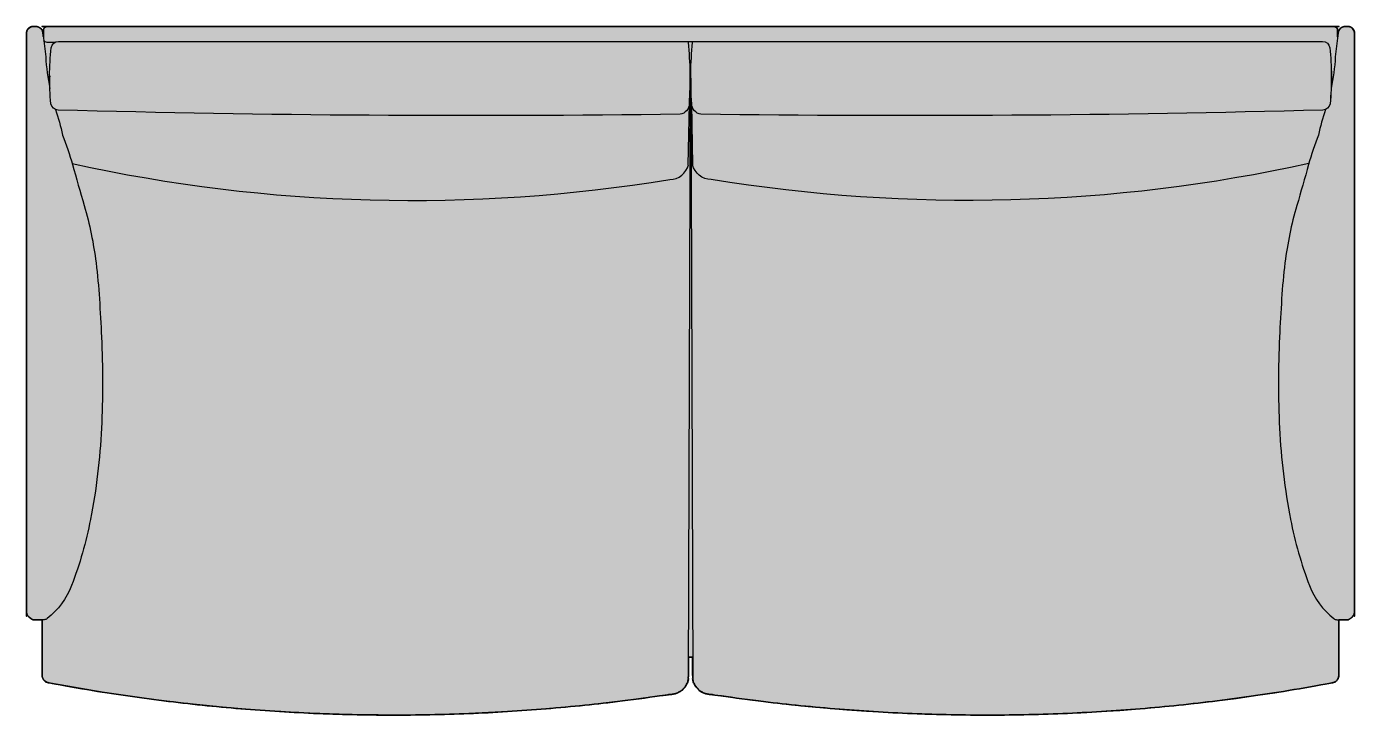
# Model space of a CAD drawing. Header units: millimetres. Extents: x 0 to 3251, y -1194 to 703.
# Drawn here: x 117 to 1817, y -1194 to -299 of the extents above; entities that cross this region are included whole.
import ezdxf

# ---------------------------------------------------------------- set-up
doc = ezdxf.new("R2010")
doc.units = ezdxf.units.MM
doc.layers.add('Blocks', color=7, linetype='Continuous')
doc.layers.add('Blocks$Fill', color=7, linetype='Continuous', true_color=0xffffff)
doc.layers.add('Blocks$Inner', color=7, linetype='Continuous', lineweight=25, true_color=0x007f00)
doc.layers.add('Blocks$Outline', color=7, linetype='Continuous', lineweight=35, true_color=0xff3f3f)

# ---------------------------------------------------------------- blocks, each defined once
blk = doc.blocks.new('Outline Sofa 2-seater Top')
at = {"layer": 'Blocks$Fill'}
blk.add_hatch(color=256, dxfattribs=at).paths.add_polyline_path([(847.3, -799.9), (847.2, -829), (847.1, -829.5), (847, -829.9), (846.9, -830.4), (846.7, -830.8), (846.6, -831.3), (846.4, -831.8), (846.2, -832.2), (846, -832.7), (845.9, -833.1), (845.6, -833.6), (845.4, -834.1), (845.2, -834.5), (845, -835), (844.7, -835.4), (844.5, -835.8), (844.2, -836.3), (843.9, -836.7), (843.7, -837.1), (843.4, -837.6), (843.1, -838), (842.7, -838.4), (842.4, -838.8), (842.1, -839.2), (841.7, -839.6), (841.4, -840), (841, -840.4), (840.6, -840.8), (840.3, -841.1), (839.9, -841.5), (839.5, -841.8), (839.1, -842.2), (838.7, -842.5), (838.2, -842.8), (837.8, -843.2), (837.4, -843.5), (837, -843.8), (836.5, -844.1), (836.1, -844.3), (835.6, -844.6), (835.1, -844.8), (834.7, -845.1), (834.2, -845.3), (833.7, -845.6), (833.3, -845.8), (832.8, -846), (832.3, -846.2), (831.8, -846.3), (831.3, -846.5), (830.8, -846.7), (830.4, -846.8), (829.9, -847), (829.4, -847.1), (828.9, -847.2), (828.4, -847.3), (827.9, -847.4), (827.4, -847.5), (826.9, -847.6), (826.4, -847.6), (825.9, -847.7), (825.5, -847.7), (825, -847.7), (824.5, -847.8), (824, -847.8), (823.6, -847.8), (774.3, -854.7), (724.8, -860.5), (675.1, -865.4), (625.2, -869.2), (575.3, -871.9), (525.3, -873.6), (475.2, -874.2), (425.1, -873.8), (375.1, -872.3), (325.1, -869.8), (275.2, -866.2), (225.4, -861.6), (175.7, -856), (126.2, -849.3), (77, -841.6), (28, -832.8), (27.8, -832.8), (27.6, -832.7), (27.4, -832.7), (27.3, -832.7), (27.1, -832.6), (26.9, -832.6), (26.7, -832.5), (26.5, -832.4), (26.3, -832.4), (26.2, -832.3), (26, -832.2), (25.8, -832.2), (25.6, -832.1), (25.4, -832), (25.2, -831.9), (25.1, -831.8), (24.9, -831.7), (24.7, -831.6), (24.5, -831.5), (24.4, -831.4), (24.2, -831.3), (24, -831.2), (23.9, -831.1), (23.7, -830.9), (23.5, -830.8), (23.4, -830.7), (23.2, -830.5), (23.1, -830.4), (22.9, -830.2), (22.8, -830.1), (22.6, -830), (22.5, -829.8), (22.3, -829.6), (22.2, -829.5), (22.1, -829.3), (21.9, -829.2), (21.8, -829), (21.7, -828.8), (21.6, -828.6), (21.5, -828.5), (21.4, -828.3), (21.3, -828.1), (21.2, -827.9), (21.1, -827.8), (21, -827.6), (20.9, -827.4), (20.8, -827.2), (20.7, -827), (20.6, -826.8), (20.6, -826.6), (20.5, -826.5), (20.4, -826.3), (20.4, -826.1), (20.3, -825.9), (20.3, -825.7), (20.2, -825.5), (20.2, -825.3), (20.1, -825.1), (20.1, -824.9), (20.1, -824.7), (20.1, -824.6), (20, -824.4), (20, -824.2), (20, -824), (20, -752), (8, -752), (7.6, -751.9), (7.3, -751.7), (7, -751.6), (6.7, -751.4), (6.4, -751.2), (6.1, -751.1), (5.8, -750.9), (5.4, -750.7), (5.1, -750.5), (4.9, -750.3), (4.6, -750), (4.3, -749.8), (4, -749.6), (3.7, -749.3), (3.5, -749.1), (3.2, -748.8), (2.9, -748.6), (2.7, -748.3), (2.4, -748), (2.2, -747.7), (2, -747.4), (1.8, -747.2), (1.5, -746.9), (1.3, -746.6), (1.1, -746.3), (1, -745.9), (0.8, -745.6), (0.6, -745.3), (0.4, -745), (0.3, -744.7), (0.1, -744.4), (0, -744), (0, 0), (0, 0.2), (0, 0.4), (0, 0.5), (0, 0.7), (0.1, 0.9), (0.1, 1.1), (0.1, 1.3), (0.1, 1.5), (0.2, 1.6), (0.2, 1.8), (0.3, 2), (0.3, 2.2), (0.4, 2.4), (0.4, 2.6), (0.5, 2.8), (0.6, 2.9), (0.6, 3.1), (0.7, 3.3), (0.8, 3.5), (0.9, 3.7), (1, 3.9), (1.1, 4), (1.2, 4.2), (1.3, 4.4), (1.4, 4.5), (1.5, 4.7), (1.7, 4.9), (1.8, 5), (1.9, 5.2), (2.1, 5.4), (2.2, 5.5), (2.3, 5.7), (2.5, 5.8), (2.6, 5.9), (2.8, 6.1), (3, 6.2), (3.1, 6.3), (3.3, 6.5), (3.5, 6.6), (3.6, 6.7), (3.8, 6.8), (4, 6.9), (4.1, 7), (4.3, 7.1), (4.5, 7.2), (4.7, 7.3), (4.9, 7.4), (5.1, 7.4), (5.2, 7.5), (5.4, 7.6), (5.6, 7.6), (5.8, 7.7), (6, 7.7), (6.2, 7.8), (6.4, 7.8), (6.5, 7.9), (6.7, 7.9), (6.9, 7.9), (7.1, 7.9), (7.3, 8), (7.5, 8), (7.6, 8), (7.8, 8), (8, 8), (12.5, 8), (12.5, 8), (12.6, 8), (12.8, 8), (13, 8), (13.2, 7.9), (13.4, 7.9), (13.6, 7.9), (13.7, 7.9), (13.9, 7.8), (14.1, 7.8), (14.3, 7.7), (14.5, 7.7), (14.7, 7.6), (14.9, 7.6), (15.1, 7.5), (15.2, 7.4), (15.4, 7.4), (15.6, 7.3), (15.8, 7.2), (16, 7.1), (16.2, 7), (16.3, 6.9), (16.5, 6.8), (16.7, 6.7), (16.9, 6.6), (17, 6.5), (17.2, 6.4), (17.4, 6.3), (17.5, 6.1), (17.7, 6), (17.9, 5.9), (18, 5.7), (18.2, 5.6), (18.3, 5.5), (18.5, 5.3), (18.6, 5.2), (18.7, 5), (18.9, 4.8), (19, 4.7), (19.1, 4.5), (19.3, 4.4), (19.4, 4.2), (19.5, 4), (19.6, 3.8), (19.7, 3.7), (19.8, 3.5), (19.9, 3.3), (20, 3.1), (20.1, 2.9), (20.1, 2.8), (20.2, 2.6), (20.3, 2.4), (20.4, 2.2), (20.4, 2), (20.5, 1.8), (20.5, 1.7), (20.6, 1.5), (20.6, 1.3), (20.7, 1.1), (20.7, 0.9), (20.7, 0.7), (20.8, 0.5), (20.8, 0.4), (20.8, 0.2), (20.8, 0), (21.5, -5.4), (21.5, 3), (21.5, 3.1), (21.5, 3.2), (21.5, 3.3), (21.5, 3.4), (21.5, 3.6), (21.5, 3.7), (21.5, 3.8), (21.6, 3.9), (21.6, 4), (21.6, 4.1), (21.6, 4.3), (21.7, 4.4), (21.7, 4.5), (21.7, 4.6), (21.8, 4.7), (21.8, 4.8), (21.9, 5), (21.9, 5.1), (22, 5.2), (22, 5.3), (22.1, 5.4), (22.2, 5.5), (22.2, 5.6), (22.3, 5.7), (22.4, 5.8), (22.4, 5.9), (22.5, 6.1), (22.6, 6.2), (22.7, 6.3), (22.8, 6.3), (22.9, 6.4), (22.9, 6.5), (23, 6.6), (23.1, 6.7), (23.2, 6.8), (23.3, 6.9), (23.4, 7), (23.5, 7), (23.6, 7.1), (23.7, 7.2), (23.9, 7.3), (24, 7.3), (24.1, 7.4), (24.2, 7.4), (24.3, 7.5), (24.4, 7.6), (24.5, 7.6), (24.6, 7.6), (24.8, 7.7), (24.9, 7.7), (25, 7.8), (25.1, 7.8), (25.2, 7.8), (25.3, 7.9), (25.5, 7.9), (25.6, 7.9), (25.7, 7.9), (25.8, 8), (25.9, 8), (26, 8), (26.1, 8), (26.3, 8), (26.4, 8), (26.5, 8), (1673.5, 8), (1673.6, 8), (1673.7, 8), (1673.9, 8), (1674, 8), (1674.1, 8), (1674.2, 8), (1674.3, 7.9), (1674.4, 7.9), (1674.5, 7.9), (1674.7, 7.9), (1674.8, 7.8), (1674.9, 7.8), (1675, 7.8), (1675.1, 7.7), (1675.2, 7.7), (1675.4, 7.6), (1675.5, 7.6), (1675.6, 7.6), (1675.7, 7.5), (1675.8, 7.4), (1675.9, 7.4), (1676, 7.3), (1676.1, 7.3), (1676.3, 7.2), (1676.4, 7.1), (1676.5, 7), (1676.6, 7), (1676.7, 6.9), (1676.8, 6.8), (1676.9, 6.7), (1677, 6.6), (1677.1, 6.5), (1677.1, 6.4), (1677.2, 6.3), (1677.3, 6.3), (1677.4, 6.2), (1677.5, 6.1), (1677.6, 5.9), (1677.6, 5.8), (1677.7, 5.7), (1677.8, 5.6), (1677.8, 5.5), (1677.9, 5.4), (1678, 5.3), (1678, 5.2), (1678.1, 5.1), (1678.1, 5), (1678.2, 4.8), (1678.2, 4.7), (1678.3, 4.6), (1678.3, 4.5), (1678.3, 4.4), (1678.4, 4.3), (1678.4, 4.1), (1678.4, 4), (1678.4, 3.9), (1678.5, 3.8), (1678.5, 3.7), (1678.5, 3.6), (1678.5, 3.4), (1678.5, 3.3), (1678.5, 3.2), (1678.5, 3.1), (1678.5, 3), (1678.5, -5.4), (1679.2, 0), (1679.2, 0.2), (1679.2, 0.4), (1679.2, 0.5), (1679.3, 0.7), (1679.3, 0.9), (1679.3, 1.1), (1679.4, 1.3), (1679.4, 1.5), (1679.5, 1.7), (1679.5, 1.8), (1679.6, 2), (1679.6, 2.2), (1679.7, 2.4), (1679.8, 2.6), (1679.9, 2.8), (1679.9, 2.9), (1680, 3.1), (1680.1, 3.3), (1680.2, 3.5), (1680.3, 3.7), (1680.4, 3.8), (1680.5, 4), (1680.6, 4.2), (1680.7, 4.4), (1680.9, 4.5), (1681, 4.7), (1681.1, 4.8), (1681.3, 5), (1681.4, 5.2), (1681.5, 5.3), (1681.7, 5.5), (1681.8, 5.6), (1682, 5.7), (1682.1, 5.9), (1682.3, 6), (1682.5, 6.1), (1682.6, 6.3), (1682.8, 6.4), (1683, 6.5), (1683.1, 6.6), (1683.3, 6.7), (1683.5, 6.8), (1683.7, 6.9), (1683.8, 7), (1684, 7.1), (1684.2, 7.2), (1684.4, 7.3), (1684.6, 7.4), (1684.8, 7.4), (1684.9, 7.5), (1685.1, 7.6), (1685.3, 7.6), (1685.5, 7.7), (1685.7, 7.7), (1685.9, 7.8), (1686.1, 7.8), (1686.3, 7.9), (1686.4, 7.9), (1686.6, 7.9), (1686.8, 7.9), (1687, 8), (1687.2, 8), (1687.4, 8), (1687.5, 8), (1687.5, 8), (1692, 8), (1692.2, 8), (1692.4, 8), (1692.5, 8), (1692.7, 8), (1692.9, 7.9), (1693.1, 7.9), (1693.3, 7.9), (1693.5, 7.9), (1693.6, 7.8), (1693.8, 7.8), (1694, 7.7), (1694.2, 7.7), (1694.4, 7.6), (1694.6, 7.6), (1694.8, 7.5), (1694.9, 7.4), (1695.1, 7.4), (1695.3, 7.3), (1695.5, 7.2), (1695.7, 7.1), (1695.9, 7), (1696, 6.9), (1696.2, 6.8), (1696.4, 6.7), (1696.5, 6.6), (1696.7, 6.5), (1696.9, 6.3), (1697, 6.2), (1697.2, 6.1), (1697.4, 5.9), (1697.5, 5.8), (1697.7, 5.7), (1697.8, 5.5), (1697.9, 5.4), (1698.1, 5.2), (1698.2, 5), (1698.3, 4.9), (1698.5, 4.7), (1698.6, 4.5), (1698.7, 4.4), (1698.8, 4.2), (1698.9, 4), (1699, 3.9), (1699.1, 3.7), (1699.2, 3.5), (1699.3, 3.3), (1699.4, 3.1), (1699.4, 2.9), (1699.5, 2.8), (1699.6, 2.6), (1699.6, 2.4), (1699.7, 2.2), (1699.7, 2), (1699.8, 1.8), (1699.8, 1.6), (1699.9, 1.5), (1699.9, 1.3), (1699.9, 1.1), (1699.9, 0.9), (1700, 0.7), (1700, 0.5), (1700, 0.4), (1700, 0.2), (1700, 0), (1700, -744), (1699.9, -744.4), (1699.7, -744.7), (1699.6, -745), (1699.4, -745.3), (1699.2, -745.6), (1699, -745.9), (1698.9, -746.3), (1698.7, -746.6), (1698.5, -746.9), (1698.2, -747.2), (1698, -747.4), (1697.8, -747.7), (1697.6, -748), (1697.3, -748.3), (1697.1, -748.6), (1696.8, -748.8), (1696.5, -749.1), (1696.3, -749.3), (1696, -749.6), (1695.7, -749.8), (1695.4, -750), (1695.1, -750.3), (1694.9, -750.5), (1694.6, -750.7), (1694.2, -750.9), (1693.9, -751.1), (1693.6, -751.2), (1693.3, -751.4), (1693, -751.6), (1692.7, -751.7), (1692.4, -751.9), (1692, -752), (1680, -752), (1680, -824), (1680, -824.2), (1680, -824.4), (1679.9, -824.6), (1679.9, -824.7), (1679.9, -824.9), (1679.9, -825.1), (1679.8, -825.3), (1679.8, -825.5), (1679.7, -825.7), (1679.7, -825.9), (1679.6, -826.1), (1679.6, -826.3), (1679.5, -826.5), (1679.4, -826.6), (1679.4, -826.8), (1679.3, -827), (1679.2, -827.2), (1679.1, -827.4), (1679, -827.6), (1678.9, -827.8), (1678.9, -827.9), (1678.8, -828.1), (1678.6, -828.3), (1678.5, -828.5), (1678.4, -828.6), (1678.3, -828.8), (1678.2, -829), (1678.1, -829.2), (1677.9, -829.3), (1677.8, -829.5), (1677.7, -829.6), (1677.5, -829.8), (1677.4, -830), (1677.2, -830.1), (1677.1, -830.2), (1676.9, -830.4), (1676.8, -830.5), (1676.6, -830.7), (1676.5, -830.8), (1676.3, -830.9), (1676.1, -831.1), (1676, -831.2), (1675.8, -831.3), (1675.6, -831.4), (1675.5, -831.5), (1675.3, -831.6), (1675.1, -831.7), (1674.9, -831.8), (1674.8, -831.9), (1674.6, -832), (1674.4, -832.1), (1674.2, -832.2), (1674, -832.2), (1673.8, -832.3), (1673.7, -832.4), (1673.5, -832.4), (1673.3, -832.5), (1673.1, -832.6), (1672.9, -832.6), (1672.7, -832.7), (1672.6, -832.7), (1672.4, -832.7), (1672.2, -832.8), (1672, -832.8), (1623, -841.6), (1573.8, -849.3), (1524.3, -856), (1474.6, -861.6), (1424.8, -866.2), (1374.9, -869.8), (1324.9, -872.3), (1274.9, -873.8), (1224.8, -874.2), (1174.7, -873.6), (1124.7, -871.9), (1074.8, -869.2), (1024.9, -865.4), (975.2, -860.5), (925.7, -854.7), (876.4, -847.8), (876, -847.8), (875.5, -847.8), (875, -847.7), (874.5, -847.7), (874.1, -847.7), (873.6, -847.6), (873.1, -847.6), (872.6, -847.5), (872.1, -847.4), (871.6, -847.3), (871.1, -847.2), (870.6, -847.1), (870.1, -847), (869.6, -846.8), (869.2, -846.7), (868.7, -846.5), (868.2, -846.3), (867.7, -846.2), (867.2, -846), (866.7, -845.8), (866.3, -845.6), (865.8, -845.3), (865.3, -845.1), (864.9, -844.8), (864.4, -844.6), (863.9, -844.3), (863.5, -844.1), (863, -843.8), (862.6, -843.5), (862.2, -843.2), (861.8, -842.8), (861.3, -842.5), (860.9, -842.2), (860.5, -841.8), (860.1, -841.5), (859.7, -841.1), (859.4, -840.8), (859, -840.4), (858.6, -840), (858.3, -839.6), (857.9, -839.2), (857.6, -838.8), (857.3, -838.4), (856.9, -838), (856.6, -837.6), (856.3, -837.1), (856.1, -836.7), (855.8, -836.3), (855.5, -835.8), (855.3, -835.4), (855, -835), (854.8, -834.5), (854.6, -834.1), (854.4, -833.6), (854.1, -833.1), (854, -832.7), (853.8, -832.2), (853.6, -831.8), (853.4, -831.3), (853.3, -830.8), (853.1, -830.4), (853, -829.9), (852.9, -829.5), (852.8, -829), (852.7, -799.9)], flags=0)
at = {"layer": 'Blocks$Inner'}
for p, q in [((0, -744), (0, 0)), ((8, 8), (12.5, 8)), ((20.8, 0), (24.5, -30.8)), ((21.5, -5.4), (21.5, 3)), ((26.5, 8), (1673.5, 8)), ((1679.2, 0), (1675.5, -30.8)), ((1678.5, 3), (1678.5, -5.4)), ((1692, 8), (1687.5, 8)), ((1700, -744), (1700, 0)), ((36.2, -12.4), (26.5, -12.4)), ((40.8, -11.2), (1659.2, -11.2)), ((849.7, -58.3), (847.2, -829)), ((850.3, -58.3), (852.8, -829)), ((847.2, -169.1), (848.5, -91)), ((852.8, -169.1), (851.5, -91)), ((22.5, -752), (8, -752)), ((20, -824), (20, -752)), ((1677.5, -752), (1692, -752)), ((1680, -824), (1680, -752))]:
    blk.add_line(p, q, dxfattribs=at)
blk.add_lwpolyline([(847.3, -799.9), (852.7, -799.9)], dxfattribs=at)
at = {"layer": 'Blocks$Inner', "extrusion": (0, 0, -1)}
for centre, radius, start, end in [((-8, 0), 8, 360, 90), ((-12.2, -0.7), 8.7, 91.9006, 175.4076), ((-26.5, 3), 5, 0, 90), ((-1673.5, 3), 5, 90, 180), ((-26.5, -7.4), 5, 270, 334.1966), ((-40.8, -20.5), 9.3, 7.7007, 90.2627), ((-1295.8, -58.3), 445.5, 355.7962, 5.9179), ((-1659.2, -20.5), 9.3, 89.7373, 172.2966), ((-387.8, -57), 358.3, 354.5597, 6.0486), ((-1312.2, -57), 358.3, 173.9514, 185.4395), ((-1312.2, -57), 358.2, 173.9506, 185.4412), ((-1403.3, -15.6), 272.6, 183.1931, 191.8078), ((-248.7, -100.9), 1422.4, 178.155, 178.6837), ((-40.4, -89.7), 9.3, 269.7373, 352.2993), ((235.6, -192.3), 288.3, 161.0059, 167.7221), ((-567.6, 19366.3), 19472.5, 269.20825, 271.55116), ((-834.7, -90.7), 13.8, 181.2212, 262.0035), ((-865.3, -90.7), 13.8, 277.9965, 358.7788), ((-1132.5, 19366.3), 19472.5, 268.44884, 270.79175), ((-1659.6, -89.7), 9.3, 187.697, 270.2627), ((-1659.6, -89.7), 9.3, 187.7045, 270.2627), ((332.1, -278.2), 405.8, 158.7301, 164.3713), ((-876.4, -163.6), 24.3, 269.9327, 346.9765), ((-1206.3, 1812.3), 2027.2, 257.5997, 279.3638), ((3381.9, 1236.4), 5216, 195.6287, 196.2283), ((377.5, -352.7), 470, 163.7717, 172.928), ((667, -388.6), 761.7, 172.928, 176.4085), ((3155.5, -544.8), 3255.1, 176.4085, 177.2734), ((1130.3, -448.3), 1227.6, 177.2734, 182.7266), ((718.6, -467.9), 815.4, 182.7266, 190.995), ((418.7, -526.2), 509.9, 190.995, 200.9211), ((35.2, -672.8), 99.3, 200.9211, 231.5641), ((-13.6, -738.4), 14.8, 292.5972, 337.5967), ((-22.5, -745.5), 6.5, 231.5641, 270), ((-29.6, -823.3), 9.6, 279.4677, 356.0931), ((-469.9, 1503.6), 2377.8, 261.4461, 280.7095), ((-823.6, -823.5), 24.3, 193.0235, 270.0673)]:
    blk.add_arc(centre, radius, start, end, dxfattribs=at)
at = {"layer": 'Blocks$Inner'}
for centre, radius, start, end in [((1687.8, -0.7), 8.7, 91.9006, 175.4076), ((1692, 0), 8, 360, 90), ((404.2, -58.3), 445.5, 355.7962, 5.9179), ((296.7, -15.6), 272.6, 183.1931, 191.8078), ((1451.3, -100.9), 1422.4, 178.155, 178.6837), ((1935.6, -192.3), 288.3, 161.0059, 167.7221), ((2032.1, -278.2), 405.8, 158.7301, 164.3713), ((493.7, 1812.3), 2027.2, 257.5997, 279.3638), ((5081.9, 1236.4), 5216, 195.6287, 196.2283), ((823.6, -163.6), 24.3, 269.9327, 346.9765), ((2077.5, -352.7), 470, 163.7717, 172.928), ((2367, -388.6), 761.7, 172.928, 176.4085), ((4855.5, -544.8), 3255.1, 176.4085, 177.2734), ((2830.3, -448.3), 1227.6, 177.2734, 182.7266), ((2418.6, -467.9), 815.4, 182.7266, 190.995), ((2118.7, -526.2), 509.9, 190.995, 200.9211), ((1735.2, -672.8), 99.3, 200.9211, 231.5641), ((1686.4, -738.4), 14.8, 292.5972, 337.5967), ((1677.5, -745.5), 6.5, 231.5641, 270), ((876.4, -823.5), 24.3, 193.0235, 270.0673), ((1230.1, 1503.6), 2377.8, 261.4461, 280.7095), ((1670.4, -823.3), 9.6, 279.4677, 356.0931)]:
    blk.add_arc(centre, radius, start, end, dxfattribs=at)
at = {"layer": 'Blocks$Outline'}
blk.add_lwpolyline([(852.7, -799.9), (847.3, -799.9)], dxfattribs=at)
for points, weights, knots in [([(20, -752), (14, -752), (8, -752), (2.3, -749.7), (0, -744), (0, -372), (0, 0), (0, 8), (8, 8), (10.2, 8), (12.5, 8), (12.5, 8), (12.5, 8), (20.2, 7.7), (20.8, 0), (21.2, -2.7), (21.5, -5.4)], [1, 1, 1, 0.923881217396, 1, 1, 1, 0.707106781187, 1, 1, 1, 1, 1, 0.746016639706, 1, 1, 1], [681.727488, 681.727488, 681.727488, 693.755605, 693.755605, 705.345796, 705.345796, 1449.372738, 1449.372738, 1461.939028, 1461.939028, 1466.389867, 1466.389867, 1466.389959, 1466.389959, 1479.07206, 1479.07206, 1484.509431, 1484.509431, 1484.509431]), ([(21.5, -5.4), (21.5, -1.2), (21.5, 3), (21.5, 8), (26.5, 8), (850, 8), (1673.5, 8), (1678.5, 8), (1678.5, 3), (1678.5, -1.2), (1678.5, -5.4)], [1, 1, 1, 0.707106781187, 1, 1, 1, 0.707106781187, 1, 1, 1], [0, 0, 0, 8.399196, 8.399196, 16.253178, 16.253178, 1663.294406, 1663.294406, 1671.148387, 1671.148387, 1679.547584, 1679.547584, 1679.547584]), ([(1678.5, -5.4), (1678.8, -2.7), (1679.2, 0), (1679.8, 7.7), (1687.5, 8), (1687.5, 8), (1687.5, 8), (1689.8, 8), (1692, 8), (1700, 8), (1700, 0), (1700, -372), (1700, -744), (1697.7, -749.7), (1692, -752), (1686, -752), (1680, -752)], [1, 1, 1, 0.746016639706, 1, 1, 1, 1, 1, 0.707106781187, 1, 1, 1, 0.923881217396, 1, 1, 1], [-1484.509431, -1484.509431, -1484.509431, -1479.07206, -1479.07206, -1466.389959, -1466.389959, -1466.389867, -1466.389867, -1461.939028, -1461.939028, -1449.372738, -1449.372738, -705.345796, -705.345796, -693.755605, -693.755605, -681.72854, -681.72854, -681.72854]), ([(847.3, -799.9), (847.3, -814.4), (847.2, -829), (842.9, -847.8), (823.6, -847.8), (424.5, -907.8), (28, -832.8), (20.5, -831.6), (20, -824), (20, -788), (20, -752)], [1, 1, 1, 0.782370334949, 1, 0.985903633922, 1, 0.784638679527, 1, 1, 1], [-29.108104, -29.108104, -29.108104, 0, 0, 32.618424, 32.618424, 832.070807, 832.070807, 844.911816, 844.911816, 916.884823, 916.884823, 916.884823]), ([(1680, -752), (1680, -788), (1680, -824), (1679.5, -831.6), (1672, -832.8), (1275.5, -907.8), (876.4, -847.8), (857.1, -847.8), (852.8, -829), (852.7, -814.4), (852.7, -799.9)], [1, 1, 1, 0.784638679526, 1, 0.985903633922, 1, 0.782370334949, 1, 1, 1], [-916.884823, -916.884823, -916.884823, -844.911816, -844.911816, -832.070807, -832.070807, -32.618424, -32.618424, 0, 0, 29.108105, 29.108105, 29.108105])]:
    blk.add_rational_spline(points, weights, degree=2, knots=knots, dxfattribs=at)

msp = doc.modelspace()

# ---------------------------------------------------------------- block references
at = {"layer": 'Blocks'}
msp.add_blockref('Outline Sofa 2-seater Top', (116.6, -306.9), dxfattribs=at)

doc.saveas('drawing.dxf')
